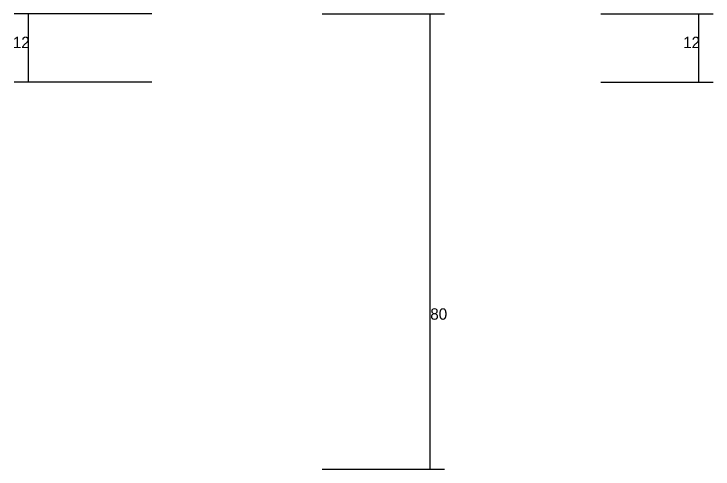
# Model space of a CAD drawing. Header units: metres. Extents: x 129177 to 131033, y 26891 to 28193.
# Drawn here: x 129569.1 to 129815.1, y 26890.7 to 27050.7 of the extents above; entities that cross this region are included whole.
import ezdxf

# ---------------------------------------------------------------- set-up
doc = ezdxf.new("R2010")
doc.units = ezdxf.units.M
doc.layers.add('COTA', color=241, linetype='Continuous')
doc.layers.add('Cota Seção (2x)', color=4, linetype='Continuous')

msp = doc.modelspace()

# ---------------------------------------------------------------- linework, layer by layer
at = {"layer": 'COTA'}
for p, q in [((129617.6, 27050.7), (129569.2, 27050.7)), ((129574.2, 27026.7), (129574.2, 27050.7)), ((129775.6, 27050.7), (129815.1, 27050.7)), ((129810.1, 27026.7), (129810.1, 27050.7)), ((129617.6, 27026.7), (129569.2, 27026.7)), ((129775.6, 27026.7), (129815.1, 27026.7))]:
    msp.add_line(p, q, dxfattribs=at)
at = {"layer": 'Cota Seção (2x)'}
for p, q in [((129677.6, 27050.7), (129720.6, 27050.7)), ((129715.6, 26890.7), (129715.6, 27050.7)), ((129677.6, 26890.7), (129720.6, 26890.7))]:
    msp.add_line(p, q, dxfattribs=at)

# ---------------------------------------------------------------- texts
at = {"layer": 'COTA'}
for p in [(129568.7, 27038.7), (129804.6, 27038.7)]:
    msp.add_text('12', height=4, dxfattribs=at).set_placement(p)
at = {"layer": 'Cota Seção (2x)'}
msp.add_text('80', height=4, dxfattribs=at).set_placement((129715.6, 26943.2))

doc.saveas('drawing.dxf')
